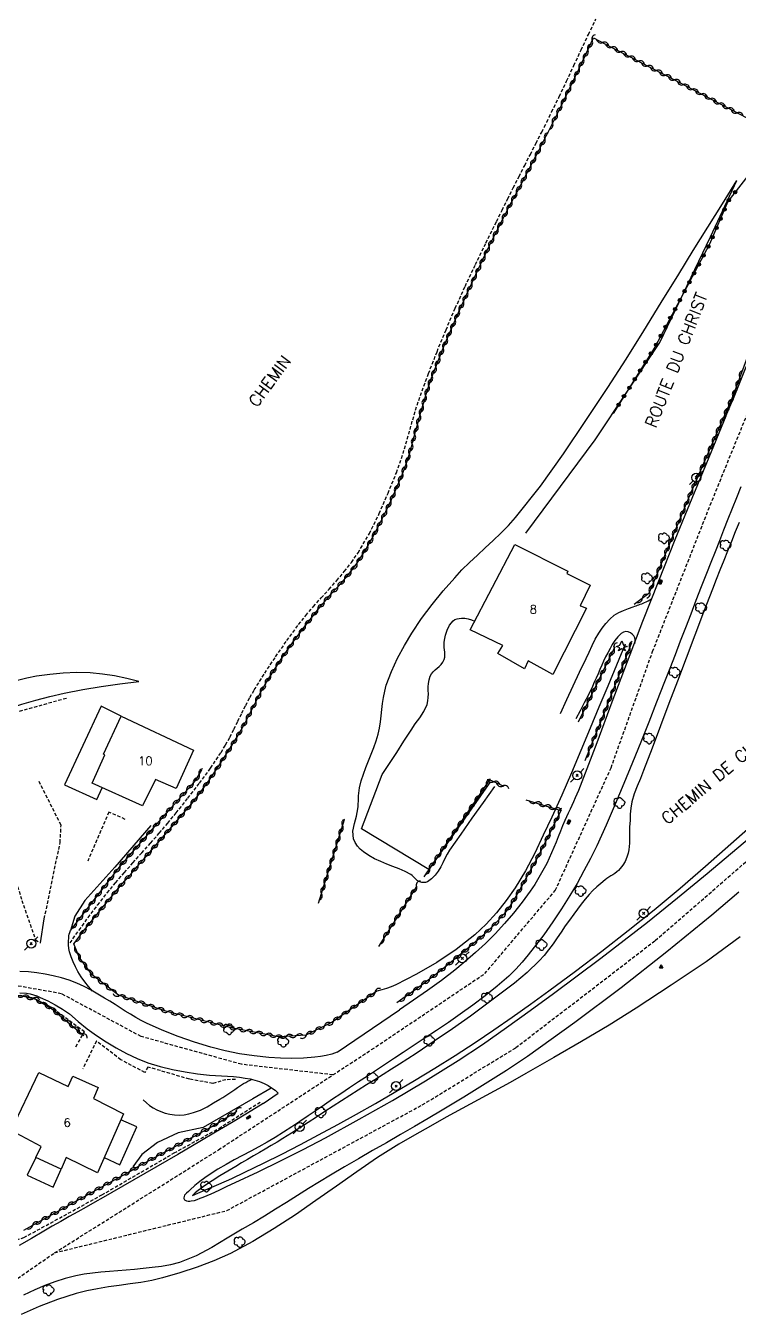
# Model space of a CAD drawing. Header units: millimetres. Extents: x 200000 to 201001, y 52999 to 54001.
# Drawn here: x 200545.1 to 200650.7, y 53495.2 to 53686.7 of the extents above; entities that cross this region are included whole.
import ezdxf
from ezdxf.enums import TextEntityAlignment as Align

# ---------------------------------------------------------------- set-up
doc = ezdxf.new("R2010")
doc.units = ezdxf.units.MM
doc.linetypes.add('DASHED', pattern=[0.75, 0.5, -0.25])
doc.layers.get('0').update_dxf_attribs({"linetype": 'CONTINUOUS'})
for name, color, linetype in [('W0001', 6, 'DASHED'), ('W0008', 7, 'CONTINUOUS'), ('W0017', 7, 'CONTINUOUS'), ('W0070', 7, 'DASHED'), ('W0101', 7, 'CONTINUOUS'), ('W0104', 1, 'CONTINUOUS'), ('W0112', 1, 'DASHED'), ('W0211', 2, 'CONTINUOUS'), ('W0214', 2, 'CONTINUOUS'), ('W0300', 7, 'CONTINUOUS'), ('W0303', 7, 'CONTINUOUS'), ('W0310', 3, 'CONTINUOUS'), ('W0323', 7, 'CONTINUOUS'), ('W0401', 7, 'CONTINUOUS'), ('W0473', 7, 'CONTINUOUS'), ('W0850', 7, 'CONTINUOUS'), ('W0989', 7, 'CONTINUOUS'), ('W0991', 7, 'CONTINUOUS')]:
    doc.layers.add(name, color=color, linetype=linetype)
doc.styles.get("Standard").update_dxf_attribs({"font": 'romans.shx', "width": 0.85})

# ---------------------------------------------------------------- blocks, each defined once
blk = doc.blocks.new('T473')
for p, q in [((-0.166667, 0.166667), (0.166667, -0.166667)), ((-0.166667, -0.166667), (0.166667, 0.166667)), ((0.500001, 0.500001), (1.000002, 1.000002)), ((-1.000002, -1.000002), (-0.500001, -0.500001))]:
    blk.add_line(p, q)
blk.add_ellipse((0, 0), major_axis=(0.471405, 0.471405), ratio=1, start_param=5.4977871438, end_param=11.780972451)
blk = doc.blocks.new('T850')
for p, q in [((-0.25, -0.15), (0, 0.32)), ((0, 0.32), (0.25, -0.15)), ((-0.25, -0.15), (0.25, -0.15))]:
    blk.add_line(p, q)
for major_axis in [(-0.106, 0.106), (-0.0354, 0.0354), (-0.0236, 0.0236)]:
    blk.add_ellipse((0, 0), major_axis=major_axis, ratio=1, start_param=3.926991, end_param=10.210176)
blk = doc.blocks.new('T300')
for p, q in [((-0.8, 0.51), (-0.86, 0.34)), ((-0.86, 0.34), (-0.86, 0.17)), ((-0.86, 0.17), (-0.74, 0.06)), ((-0.69, 0.63), (-0.8, 0.51)), ((-0.8, -0.06), (-0.74, 0.06)), ((-0.74, 0.06), (-0.69, 0.11)), ((-0.57, 0.69), (-0.69, 0.63)), ((-0.46, 0.69), (-0.57, 0.69)), ((-0.29, 0.63), (-0.46, 0.69)), ((-0.29, 0.63), (-0.17, 0.74)), ((-0.23, 0.57), (-0.29, 0.63)), ((-0.17, 0.74), (-0.06, 0.8)), ((-0.06, 0.8), (0.06, 0.8)), ((0.06, 0.8), (0.23, 0.74)), ((0.23, 0.74), (0.34, 0.63)), ((0.34, 0.63), (0.4, 0.51)), ((0.46, 0.46), (0.34, 0.46)), ((0.4, 0.51), (0.4, 0.46)), ((0.57, 0.4), (0.46, 0.46)), ((0.57, 0.4), (0.69, 0.29)), ((0.69, 0.29), (0.74, 0.17)), ((0.74, 0.06), (0.69, -0.17)), ((0.74, 0.17), (0.74, 0.06)), ((-0.8, -0.17), (-0.8, -0.06)), ((-0.8, -0.23), (-0.8, -0.17)), ((-0.74, -0.34), (-0.8, -0.23)), ((-0.69, -0.4), (-0.74, -0.34)), ((-0.51, -0.46), (-0.69, -0.4)), ((-0.4, -0.46), (-0.51, -0.46)), ((-0.4, -0.46), (-0.34, -0.46)), ((-0.34, -0.46), (-0.34, -0.4)), ((-0.34, -0.51), (-0.34, -0.46)), ((-0.29, -0.63), (-0.34, -0.51)), ((-0.17, -0.74), (-0.29, -0.63)), ((-0.06, -0.8), (-0.17, -0.74)), ((0.06, -0.8), (-0.06, -0.8)), ((0.17, -0.74), (0.06, -0.8)), ((0.23, -0.69), (0.17, -0.74)), ((0.29, -0.46), (0.23, -0.46)), ((0.29, -0.63), (0.23, -0.69)), ((0.46, -0.4), (0.29, -0.46)), ((0.34, -0.51), (0.29, -0.63)), ((0.34, -0.51), (0.34, -0.46)), ((0.57, -0.34), (0.46, -0.4)), ((0.63, -0.29), (0.57, -0.34)), ((0.69, -0.17), (0.63, -0.29))]:
    blk.add_line(p, q)
blk = doc.blocks.new('T401')
for p, q in [((-0.3, 0.3), (0, 0.3)), ((-0.3, -0.25), (-0.3, 0.3)), ((-0.3, 0.15), (0, 0.15)), ((-0.3, 0), (0, 0)), ((0, 0.3), (0, -0.25)), ((-0.3, -0.15), (0, -0.15)), ((-0.3, -0.25), (-0.3, -0.3)), ((-0.3, -0.3), (0, -0.3)), ((0, -0.3), (0, -0.25))]:
    blk.add_line(p, q)
blk = doc.blocks.new('T303')
for p, q in [((-0.77, 0), (-0.28, 0.21)), ((-0.28, -0.21), (-0.77, 0)), ((-0.28, 0.21), (0, 0.83)), ((0, 0.83), (0.28, 0.21)), ((0.28, 0.21), (0.83, 0)), ((0.83, 0), (0.28, -0.21)), ((-0.49, -0.63), (-0.28, -0.21)), ((0, -0.35), (-0.49, -0.63)), ((0.56, -0.63), (0, -0.35)), ((0.28, -0.21), (0.56, -0.63))]:
    blk.add_line(p, q)
blk = doc.blocks.new('t323o')
at = {"color": 0, "linetype": 'Continuous'}
for radius in [0.25, 0.15]:
    blk.add_circle((0, 0), radius, dxfattribs=at)
blk = doc.blocks.new('t310o')
at = {"color": 0, "linetype": 'Continuous'}
for centre, start, end in [((-0.5, 0.38), 216.8699, 323.1304), ((0.5, -0.37), 36.8699, 143.1303)]:
    blk.add_arc(centre, 0.625, start, end, dxfattribs=at)

msp = doc.modelspace()

# ---------------------------------------------------------------- linework, layer by layer
at = {"layer": 'W0001'}
for points in [[(200590.6, 53531.29), (200596.34, 53535.04), (200613.1, 53546.29), (200623.56, 53558.63), (200631.82, 53576.79), (200637.98, 53594.02), (200646.52, 53615.71), (200656.5, 53640.28), (200665.48, 53662.9), (200669.12, 53671)], [(200549.35, 53504.92), (200574.86, 53511.17), (200603.83, 53526.83), (200617.71, 53535.32), (200638.38, 53551.2), (200663.03, 53572.6), (200684.75, 53591.74), (200706.92, 53608.75), (200713.16, 53613.49)], [(200590.6, 53531.29), (200577.03, 53532.85), (200562.16, 53536.98), (200550.35, 53543.32), (200541.42, 53544.9), (200529.85, 53542.35), (200518.25, 53537.69), (200518.25, 53537.69), (200518.25, 53537.69), (200518.25, 53537.69)], [(200549.35, 53504.92), (200573.64, 53520.18), (200590.6, 53531.29)], [(200477.97, 53451.18), (200494.48, 53456.99), (200508.75, 53470.01), (200527.82, 53490.08), (200549.35, 53504.92)]]:
    msp.add_lwpolyline(points, dxfattribs=at)
at = {"layer": 'W0008'}
for points in [[(200665.9, 53671), (200665.76, 53670.68), (200665.63, 53670.35), (200665.49, 53670.03), (200665.36, 53669.7), (200664.33, 53667.22), (200663.32, 53664.72), (200662.32, 53662.23), (200661.33, 53659.73), (200660.34, 53657.23), (200659.35, 53654.73), (200658.35, 53652.23), (200657.35, 53649.73), (200655.45, 53645.03), (200653.53, 53640.34), (200651.62, 53635.65), (200649.7, 53630.96)], [(200648.85, 53628.88), (200649.7, 53630.96)], [(200648.85, 53628.88), (200646.29, 53622.79), (200643.77, 53616.69), (200641.28, 53610.57), (200638.84, 53604.43), (200636.5, 53598.47), (200634.2, 53592.5), (200631.94, 53586.51), (200629.72, 53580.51)], [(200651.05, 53618.43), (200650.42, 53616.82), (200649.79, 53615.22), (200649.15, 53613.62), (200648.51, 53612.01), (200647.88, 53610.41), (200647.24, 53608.81), (200646.61, 53607.2), (200645.98, 53605.6), (200645.19, 53603.59), (200644.41, 53601.58), (200643.64, 53599.56), (200642.86, 53597.55), (200642.08, 53595.54), (200641.31, 53593.53), (200640.53, 53591.52), (200639.74, 53589.51), (200638.57, 53586.53), (200637.41, 53583.54), (200636.22, 53580.57), (200635.02, 53577.6), (200633.73, 53574.49), (200632.44, 53571.39), (200631.1, 53568.3), (200629.69, 53565.25), (200628.76, 53563.37), (200627.8, 53561.51), (200626.8, 53559.67), (200625.73, 53557.86), (200624.49, 53555.89), (200623.2, 53553.96), (200621.85, 53552.06), (200620.44, 53550.21), (200619.56, 53549.09), (200618.64, 53548), (200617.69, 53546.94), (200616.68, 53545.93), (200614.96, 53544.41), (200613.16, 53542.98), (200611.32, 53541.61), (200609.46, 53540.26), (200607.71, 53539.03), (200605.93, 53537.84), (200604.14, 53536.67), (200602.36, 53535.5), (200601.03, 53534.62), (200599.71, 53533.74), (200598.38, 53532.86), (200597.05, 53531.99), (200595.73, 53531.11), (200594.4, 53530.24), (200593.08, 53529.36), (200591.75, 53528.48), (200590.54, 53527.67), (200589.33, 53526.85), (200588.13, 53526.03), (200586.93, 53525.21), (200585.72, 53524.4), (200584.51, 53523.59), (200583.28, 53522.8), (200582.05, 53522.03), (200580.86, 53521.32), (200579.64, 53520.64), (200578.42, 53519.99), (200577.2, 53519.34), (200575.97, 53518.68), (200574.76, 53518.01), (200573.56, 53517.3), (200572.39, 53516.55), (200571.62, 53516.02), (200570.87, 53515.47), (200570.14, 53514.88), (200569.45, 53514.24), (200569.18, 53514.02), (200568.88, 53513.77), (200568.62, 53513.45), (200568.49, 53513.07), (200568.5, 53512.96), (200568.54, 53512.86), (200568.6, 53512.77), (200568.68, 53512.71), (200568.9, 53512.6), (200569.14, 53512.57), (200569.37, 53512.58), (200569.6, 53512.6), (200570.06, 53512.69), (200570.5, 53512.83), (200570.93, 53513.01), (200571.36, 53513.18), (200572.57, 53513.68), (200573.76, 53514.22), (200574.95, 53514.78), (200576.13, 53515.34), (200579.5, 53516.94), (200582.85, 53518.57), (200586.19, 53520.24), (200589.49, 53521.98), (200594.48, 53524.71), (200599.43, 53527.51), (200604.33, 53530.41), (200609.16, 53533.42), (200612.77, 53535.81), (200616.31, 53538.29), (200619.82, 53540.82), (200623.31, 53543.37), (200626.82, 53545.96), (200630.31, 53548.58), (200633.77, 53551.23), (200637.2, 53553.92), (200641.66, 53557.5), (200646.07, 53561.14), (200650.45, 53564.81), (200654.81, 53568.5)], [(200629.72, 53580.51), (200626.98, 53573.44)], [(200626.98, 53573.44), (200626.74, 53572.88), (200626.49, 53572.32), (200626.24, 53571.76), (200625.99, 53571.2), (200625.74, 53570.64), (200625.48, 53570.09), (200625.23, 53569.53), (200624.98, 53568.97), (200624.65, 53568.18), (200624.32, 53567.38), (200624, 53566.58), (200623.68, 53565.78), (200623.36, 53564.98), (200623.02, 53564.19), (200622.66, 53563.41), (200622.29, 53562.63), (200621.73, 53561.57), (200621.14, 53560.53), (200620.51, 53559.51), (200619.85, 53558.52), (200618.63, 53556.87), (200617.35, 53555.27), (200616.02, 53553.72), (200614.63, 53552.21), (200613.21, 53550.78), (200611.73, 53549.4), (200610.22, 53548.07), (200608.66, 53546.78), (200606.67, 53545.25), (200604.62, 53543.79), (200602.55, 53542.37), (200600.48, 53540.94)], [(200650.78, 53558.36), (200646.76, 53554.94), (200640.08, 53549.52), (200633.32, 53544.21), (200626.45, 53539.04), (200619.45, 53534.03), (200616.35, 53531.95), (200613.18, 53529.95), (200609.99, 53528), (200606.79, 53526.07), (200604.74, 53524.84), (200602.68, 53523.63), (200600.61, 53522.43), (200598.53, 53521.24), (200596.45, 53520.06), (200594.38, 53518.86), (200592.31, 53517.66), (200590.26, 53516.44), (200588.62, 53515.45), (200586.98, 53514.44), (200585.36, 53513.42), (200583.74, 53512.39), (200582.11, 53511.37), (200580.48, 53510.36), (200578.83, 53509.37), (200577.17, 53508.41), (200574.92, 53507.08), (200572.65, 53505.73), (200570.32, 53504.48), (200567.87, 53503.49), (200566.54, 53503.13), (200565.18, 53502.91), (200563.81, 53502.76), (200562.46, 53502.6), (200561.21, 53502.45), (200559.97, 53502.33), (200558.72, 53502.24), (200557.47, 53502.15), (200556.21, 53502.05), (200554.96, 53501.92), (200553.72, 53501.74), (200552.48, 53501.5), (200550.93, 53501.11), (200549.4, 53500.62), (200547.9, 53500.07), (200546.42, 53499.44), (200544.72, 53498.64)], [(200591.23, 53534.63), (200590.42, 53534.38), (200589.59, 53534.18), (200588.76, 53534.02), (200587.92, 53533.9), (200586.22, 53533.76), (200584.51, 53533.71), (200582.81, 53533.75), (200581.11, 53533.86), (200578.93, 53534.09), (200576.77, 53534.43), (200574.63, 53534.87), (200572.5, 53535.4), (200570.06, 53536.12), (200567.66, 53536.95), (200565.29, 53537.89), (200562.97, 53538.93), (200562.16, 53539.34), (200561.37, 53539.79), (200560.6, 53540.26), (200559.83, 53540.75), (200559.07, 53541.24), (200558.31, 53541.73), (200557.54, 53542.21), (200556.76, 53542.67), (200555.76, 53543.25), (200554.75, 53543.85), (200553.72, 53544.4), (200552.65, 53544.89), (200551.51, 53545.31), (200550.35, 53545.67), (200549.16, 53545.97), (200547.97, 53546.21), (200546.72, 53546.41), (200545.46, 53546.55), (200544.2, 53546.62)], [(200544.21, 53543.44), (200545.2, 53543.4), (200545.72, 53543.31), (200546.23, 53543.16), (200546.73, 53542.98), (200547.21, 53542.77), (200548.34, 53542.25), (200549.44, 53541.67), (200550.51, 53541.03), (200551.54, 53540.33)], [(200591.23, 53534.63), (200600.48, 53540.94)], [(200551.54, 53540.33), (200552.83, 53539.2), (200554.17, 53538.13), (200555.56, 53537.12), (200556.99, 53536.17), (200558.48, 53535.28), (200560, 53534.46), (200561.57, 53533.71), (200563.19, 53533.07), (200565, 53532.52), (200566.84, 53532.09), (200568.69, 53531.76), (200570.55, 53531.46), (200571.43, 53531.34), (200572.31, 53531.26), (200573.2, 53531.21), (200574.08, 53531.16), (200574.97, 53531.12), (200575.85, 53531.05), (200576.73, 53530.95), (200577.61, 53530.82), (200578.32, 53530.68), (200579.04, 53530.52), (200579.74, 53530.31), (200580.42, 53530.03), (200580.98, 53529.73), (200581.52, 53529.39), (200582.02, 53529), (200582.49, 53528.57)], [(200580.24, 53527.04), (200582.49, 53528.57)], [(200580.24, 53527.04), (200577.92, 53525.59), (200575.58, 53524.17), (200573.22, 53522.79), (200570.87, 53521.4), (200567.62, 53519.49), (200564.36, 53517.6), (200561.1, 53515.72), (200557.84, 53513.84), (200556.57, 53513.13), (200555.31, 53512.41), (200554.04, 53511.7), (200552.78, 53510.99), (200551.51, 53510.28), (200550.25, 53509.57), (200548.99, 53508.85), (200547.73, 53508.12), (200545.92, 53507.05), (200544.12, 53505.98)]]:
    msp.add_lwpolyline(points, dxfattribs=at)
at = {"layer": 'W0017'}
for points in [[(200624.34, 53584.86), (200625.26, 53586.9), (200626.2, 53588.94), (200627.15, 53590.97), (200628.12, 53592.99), (200628.57, 53593.94), (200629, 53594.9), (200629.47, 53595.84), (200630.02, 53596.75), (200630.51, 53597.47), (200631.04, 53598.17), (200631.63, 53598.83), (200632.3, 53599.4), (200632.96, 53599.81), (200633.68, 53600.12), (200634.41, 53600.38), (200635.12, 53600.65), (200635.33, 53600.73), (200635.53, 53600.81), (200635.74, 53600.88), (200635.95, 53600.95), (200636.16, 53601.03), (200636.36, 53601.1), (200636.57, 53601.18), (200636.77, 53601.27), (200637.04, 53601.39), (200637.3, 53601.53), (200637.55, 53601.67), (200637.81, 53601.81)], [(200635.34, 53595.16), (200635.41, 53595.46), (200635.41, 53595.77), (200635.33, 53596.07), (200635.19, 53596.34), (200634.96, 53596.6), (200634.69, 53596.8), (200634.36, 53596.93), (200634.01, 53596.97), (200633.65, 53596.88), (200633.33, 53596.68), (200633.07, 53596.43), (200632.84, 53596.19), (200632.38, 53595.65), (200632, 53595.06), (200631.67, 53594.45), (200631.34, 53593.84), (200631.02, 53593.23), (200630.72, 53592.61), (200630.44, 53591.98), (200630.17, 53591.35), (200629.9, 53590.72), (200629.62, 53590.09), (200629.34, 53589.46), (200629.05, 53588.84), (200628.46, 53587.63), (200627.86, 53586.44), (200627.24, 53585.25), (200626.61, 53584.07)], [(200563.61, 53568.26), (200558.26, 53562.06), (200553.84, 53557.11), (200552.33, 53554.8), (200551.69, 53552.66)], [(200547.24, 53550.85), (200547.82, 53554.43)], [(200554.99, 53543.67), (200554.38, 53544.36), (200553.81, 53545.09), (200553.29, 53545.84), (200552.8, 53546.63), (200552.43, 53547.32), (200552.08, 53548.03), (200551.78, 53548.76), (200551.56, 53549.52), (200551.46, 53550.04), (200551.42, 53550.55), (200551.41, 53551.08), (200551.44, 53551.6), (200551.47, 53551.87), (200551.53, 53552.14), (200551.6, 53552.4), (200551.69, 53552.66)], [(200581.43, 53529.31), (200578.74, 53527.76), (200571.36, 53523.47), (200567.67, 53522.71), (200564.58, 53521.26), (200562.3, 53519.49), (200560.94, 53517.67)], [(200562.5, 53527.59), (200562.95, 53527.16), (200563.43, 53526.77), (200563.95, 53526.42), (200564.49, 53526.12), (200565.11, 53525.84), (200565.76, 53525.61), (200566.43, 53525.45), (200567.11, 53525.36), (200567.82, 53525.34), (200568.54, 53525.39), (200569.24, 53525.51), (200569.93, 53525.69), (200570.96, 53526.08), (200571.95, 53526.57), (200572.89, 53527.12), (200573.83, 53527.67), (200574.28, 53527.95), (200574.73, 53528.23), (200575.17, 53528.53), (200575.61, 53528.83), (200576.04, 53529.13), (200576.48, 53529.42), (200576.92, 53529.71), (200577.37, 53529.99), (200577.68, 53530.17), (200577.99, 53530.34), (200578.31, 53530.51), (200578.63, 53530.67)]]:
    msp.add_lwpolyline(points, dxfattribs=at)
at = {"layer": 'W0070'}
for points in [[(200621.54, 53671), (200621.91, 53671.74), (200622.28, 53672.49), (200622.65, 53673.23), (200623.02, 53673.98), (200624.14, 53676.27), (200625.23, 53678.57), (200626.31, 53680.87), (200627.39, 53683.17), (200628.48, 53685.48), (200629.58, 53687.77)], [(200551.64, 53550.86), (200552.97, 53552.74), (200554.33, 53554.6), (200555.72, 53556.44), (200557.15, 53558.25), (200558.39, 53559.76), (200559.66, 53561.25), (200560.95, 53562.71), (200562.26, 53564.17), (200563.56, 53565.63), (200564.85, 53567.1), (200566.12, 53568.59), (200567.36, 53570.1), (200569.1, 53572.29), (200570.81, 53574.5), (200572.46, 53576.75), (200574.02, 53579.08), (200574.69, 53580.2), (200575.33, 53581.35), (200575.93, 53582.52), (200576.51, 53583.69), (200577.08, 53584.87), (200577.67, 53586.04), (200578.29, 53587.2), (200578.95, 53588.33), (200580.49, 53590.82), (200582.11, 53593.25), (200583.78, 53595.65), (200585.51, 53598.01), (200586.58, 53599.37), (200587.7, 53600.68), (200588.85, 53601.97), (200590.02, 53603.25), (200591.17, 53604.54), (200592.29, 53605.86), (200593.35, 53607.23), (200594.33, 53608.67), (200596, 53611.51), (200597.46, 53614.46), (200598.77, 53617.48), (200600, 53620.52), (200600.52, 53621.93), (200600.99, 53623.35), (200601.42, 53624.78), (200601.83, 53626.22), (200602.23, 53627.66), (200602.64, 53629.1), (200603.08, 53630.53), (200603.56, 53631.95), (200604.76, 53635.22), (200606.03, 53638.46), (200607.36, 53641.69), (200608.73, 53644.89), (200610.2, 53648.14), (200611.72, 53651.36), (200613.28, 53654.57), (200614.85, 53657.77), (200615.67, 53659.43), (200616.5, 53661.09), (200617.33, 53662.74), (200618.18, 53664.4), (200619.02, 53666.05), (200619.86, 53667.7), (200620.7, 53669.35), (200621.54, 53671)]]:
    msp.add_lwpolyline(points, dxfattribs=at)
at = {"layer": 'W0101'}
for points in [[(200623.2, 53590.64), (200619.56, 53592.64), (200618.99, 53591.45), (200615.05, 53593.73), (200615.77, 53594.92), (200610.94, 53597.26), (200617.56, 53609.89), (200625.43, 53605.91), (200625.29, 53605.61), (200628.71, 53603.84), (200627.23, 53600.82), (200627.29, 53600.79), (200628.18, 53600.44)], [(200559.23, 53584.46), (200569.93, 53579.43), (200567.38, 53573.75), (200564.3, 53575.07), (200562.36, 53571.18), (200554.91, 53574.5), (200556.77, 53578.71), (200556.6, 53578.79)], [(200547, 53531.65), (200551.37, 53529.56), (200552.07, 53531.1), (200555.8, 53529.4), (200555.1, 53527.78), (200559.56, 53525.53), (200555.7, 53516.78), (200551.08, 53519.03), (200550.31, 53517.33), (200546.58, 53519.03), (200547.35, 53520.65), (200542.89, 53523.06)]]:
    msp.add_lwpolyline(points, close=True, dxfattribs=at)
at = {"layer": 'W0104'}
for points in [[(200559.23, 53584.46), (200556.23, 53585.93), (200550.82, 53574.26), (200555.6, 53572.1), (200556.39, 53573.84)], [(200556.69, 53519.02), (200559.04, 53517.96), (200561.52, 53523.57), (200559.16, 53524.62)], [(200546.58, 53519.03), (200545.26, 53516.43), (200549.15, 53514.65), (200550.31, 53517.33)]]:
    msp.add_lwpolyline(points, dxfattribs=at)
at = {"layer": 'W0112'}
for points in [[(200551.09, 53587.08), (200543.02, 53584.85), (200540.71, 53570.02), (200544.48, 53557.15), (200546.51, 53551.32), (200547.24, 53550.85)], [(200547.82, 53554.43), (200550.17, 53565.73), (200550.31, 53568.3), (200546.94, 53574.97)], [(200559.8, 53569.15), (200557.41, 53570.23), (200554.25, 53562.95)], [(200553.77, 53537.65), (200548.79, 53541.32), (200546.22, 53542.66), (200544.31, 53543.03), (200541.83, 53542.81), (200537.22, 53541.69), (200533.37, 53540.29), (200531.01, 53539.55)], [(200552.51, 53535.46), (200553.77, 53537.65)], [(200576.17, 53530.6), (200574.72, 53530.57), (200572.82, 53530.02), (200569.34, 53530.65), (200563.18, 53532.45), (200562.73, 53531.63), (200559.17, 53533.53), (200555.54, 53536.3), (200553.53, 53532.16)], [(200536.51, 53504.65), (200544.79, 53507.17), (200556.36, 53513.5), (200567.06, 53519.71), (200573.71, 53523.36), (200579.94, 53527.34)]]:
    msp.add_lwpolyline(points, dxfattribs=at)
at = {"layer": 'W0211'}
for points in [[(200619.19, 53611.57), (200629.45, 53625.38), (200639.06, 53639.81), (200646.54, 53655.46), (200650.46, 53663.84)], [(200650.81, 53613.16), (200650.24, 53611.75), (200649.67, 53610.34), (200649.1, 53608.92), (200648.53, 53607.51), (200647.96, 53606.09), (200647.4, 53604.68), (200646.84, 53603.26), (200645.52, 53599.87), (200644.23, 53596.46), (200642.94, 53593.06), (200641.65, 53589.65), (200640.4, 53586.34), (200639.15, 53583.01), (200637.9, 53579.69), (200636.65, 53576.37), (200636.19, 53575.23), (200635.69, 53574.09), (200635.24, 53572.92), (200634.9, 53571.73), (200634.75, 53570.82), (200634.67, 53569.9), (200634.64, 53568.98), (200634.58, 53568.06), (200634.56, 53567.57), (200634.55, 53567.08), (200634.56, 53566.59), (200634.56, 53566.11), (200634.55, 53565.61), (200634.51, 53565.12), (200634.45, 53564.63), (200634.34, 53564.14), (200634.14, 53563.53), (200633.89, 53562.93), (200633.57, 53562.37), (200633.18, 53561.85), (200632.94, 53561.59), (200632.67, 53561.36), (200632.39, 53561.14), (200632.09, 53560.95), (200631.8, 53560.76), (200631.5, 53560.58), (200631.22, 53560.38), (200630.94, 53560.17), (200630.33, 53559.66), (200629.72, 53559.14), (200629.13, 53558.61), (200628.58, 53558.04), (200627.97, 53557.34), (200627.4, 53556.6), (200626.85, 53555.84), (200626.29, 53555.1), (200625.66, 53554.23), (200625.04, 53553.35), (200624.44, 53552.46), (200623.83, 53551.58), (200623.22, 53550.69), (200622.57, 53549.83), (200621.9, 53548.99), (200621.17, 53548.18), (200619.4, 53546.47), (200617.5, 53544.9), (200615.54, 53543.4), (200613.58, 53541.93), (200610.97, 53539.99), (200608.31, 53538.12), (200605.62, 53536.28), (200602.92, 53534.47), (200601.71, 53533.67), (200600.49, 53532.89), (200599.26, 53532.11), (200598.03, 53531.33), (200596.8, 53530.56), (200595.57, 53529.79), (200594.34, 53529.02), (200593.12, 53528.24), (200591.88, 53527.44), (200590.64, 53526.64), (200589.4, 53525.84), (200588.17, 53525.04), (200586.93, 53524.24), (200585.69, 53523.44), (200584.44, 53522.65), (200583.19, 53521.87), (200582.32, 53521.34), (200581.45, 53520.82), (200580.57, 53520.3), (200579.7, 53519.78), (200578.82, 53519.27), (200577.94, 53518.75), (200577.06, 53518.23), (200576.19, 53517.71), (200575.03, 53517.01), (200573.86, 53516.31), (200572.7, 53515.6), (200571.57, 53514.85), (200571.1, 53514.51), (200570.65, 53514.16), (200570.2, 53513.8), (200569.77, 53513.43)], [(200597.91, 53575.8), (200598.99, 53577.44), (200600.07, 53579.08), (200601.13, 53580.73), (200602.18, 53582.38), (200602.81, 53583.3), (200603.47, 53584.2), (200604.08, 53585.16), (200604.55, 53586.19), (200604.68, 53586.7), (200604.74, 53587.22), (200604.75, 53587.75), (200604.74, 53588.26), (200604.74, 53588.79), (200604.77, 53589.31), (200604.85, 53589.84), (200605.02, 53590.35), (200605.22, 53590.71), (200605.48, 53591.02), (200605.77, 53591.3), (200606.07, 53591.56), (200606.37, 53591.83), (200606.65, 53592.12), (200606.91, 53592.44), (200607.09, 53592.82), (200607.19, 53593.18), (200607.21, 53593.55), (200607.2, 53593.92), (200607.16, 53594.28), (200607.11, 53594.63), (200607.07, 53594.99), (200607.07, 53595.35), (200607.12, 53595.71), (200607.29, 53596.46), (200607.52, 53597.21), (200607.88, 53597.94), (200608.4, 53598.56), (200608.68, 53598.75), (200608.99, 53598.88), (200609.32, 53598.94), (200609.65, 53598.97), (200610.15, 53598.96), (200610.65, 53598.87), (200611.13, 53598.72), (200611.59, 53598.5)], [(200633.92, 53595.14), (200632.63, 53592.02), (200631.33, 53588.91), (200630.03, 53585.8), (200628.71, 53582.69), (200627.32, 53579.38), (200625.94, 53576.06), (200624.53, 53572.75), (200623.03, 53569.47), (200621.78, 53566.81), (200620.52, 53564.14), (200619.15, 53561.51), (200617.59, 53558.99), (200616.26, 53557.12), (200614.84, 53555.32), (200613.29, 53553.62), (200611.62, 53552.04), (200608.89, 53549.88), (200606.01, 53547.94), (200603.01, 53546.2), (200599.92, 53544.63), (200599.24, 53544.34), (200598.55, 53544.08), (200597.85, 53543.87), (200597.13, 53543.7)], [(200542.4, 53585.55), (200544.47, 53586.21), (200546.55, 53586.82), (200548.65, 53587.36), (200550.77, 53587.85), (200553.51, 53588.39), (200556.27, 53588.86), (200559.04, 53589.26), (200561.83, 53589.57)], [(200613.84, 53574.6), (200604.82, 53561.74), (200594.84, 53567.76), (200597.91, 53575.8)], [(200650.95, 53551.73), (200645.91, 53548.06), (200640.75, 53544.58), (200635.55, 53541.18), (200631.54, 53538.65), (200627.45, 53536.22), (200623.33, 53533.86), (200619.21, 53531.5), (200616.87, 53530.18), (200614.51, 53528.87), (200612.14, 53527.58), (200609.77, 53526.3), (200607.4, 53525.01), (200605.04, 53523.7), (200602.7, 53522.37), (200600.37, 53521), (200597.23, 53519.02), (200594.15, 53516.94), (200591.11, 53514.81), (200588.09, 53512.67), (200585.03, 53510.54), (200581.91, 53508.5), (200578.72, 53506.58), (200575.43, 53504.83), (200572.97, 53503.72), (200570.46, 53502.77), (200567.9, 53501.95), (200565.32, 53501.21), (200563.74, 53500.84), (200562.14, 53500.54), (200560.53, 53500.3), (200558.93, 53500.08), (200557.32, 53499.86), (200555.71, 53499.6), (200554.12, 53499.28), (200552.54, 53498.87), (200549.77, 53497.99), (200547.04, 53496.97), (200544.37, 53495.8)]]:
    msp.add_lwpolyline(points, dxfattribs=at)
at = {"layer": 'W0214'}
for points in [[(200614.53, 53574.03), (200612.87, 53571.67), (200611.21, 53569.31), (200609.54, 53566.94), (200607.88, 53564.58), (200607.51, 53563.99), (200607.19, 53563.36), (200606.89, 53562.73), (200606.58, 53562.1), (200606.2, 53561.46), (200605.76, 53560.86), (200605.23, 53560.33), (200604.6, 53559.9), (200604.33, 53559.8), (200604.04, 53559.78), (200603.77, 53559.81), (200603.5, 53559.88), (200603.3, 53559.97), (200603.11, 53560.09), (200602.94, 53560.23), (200602.78, 53560.38), (200602.63, 53560.54), (200602.48, 53560.69), (200602.32, 53560.83), (200602.15, 53560.96), (200601.3, 53561.43), (200600.41, 53561.84), (200599.5, 53562.19), (200598.59, 53562.53), (200597.68, 53562.89), (200596.78, 53563.29), (200595.92, 53563.78), (200595.11, 53564.36), (200594.66, 53564.75), (200594.25, 53565.19), (200593.9, 53565.71), (200593.67, 53566.29), (200593.57, 53567.42), (200593.78, 53568.56), (200594.09, 53569.64), (200594.3, 53570.69), (200594.33, 53571.08), (200594.36, 53571.47), (200594.37, 53571.87), (200594.39, 53572.26), (200594.41, 53572.65), (200594.44, 53573.05), (200594.48, 53573.44), (200594.55, 53573.83), (200594.81, 53574.85), (200595.13, 53575.86), (200595.5, 53576.85), (200595.89, 53577.83), (200596.29, 53578.8), (200596.67, 53579.78), (200597.02, 53580.78), (200597.31, 53581.79), (200597.51, 53582.69), (200597.65, 53583.59), (200597.76, 53584.5), (200597.86, 53585.41), (200597.96, 53586.32), (200598.09, 53587.23), (200598.27, 53588.13), (200598.51, 53589.02), (200599.26, 53591.05), (200600.17, 53593.02), (200601.19, 53594.92), (200602.29, 53596.77), (200603.74, 53598.93), (200605.3, 53601), (200606.95, 53603), (200608.65, 53604.95), (200609.73, 53606.11), (200610.86, 53607.23), (200612.01, 53608.32), (200613.18, 53609.39), (200614.34, 53610.47), (200615.49, 53611.57), (200616.6, 53612.7), (200617.66, 53613.89), (200621.35, 53618.52), (200624.79, 53623.34), (200628.08, 53628.25), (200631.34, 53633.17), (200634.04, 53637.33), (200636.67, 53641.53), (200639.25, 53645.76), (200641.86, 53649.97), (200644.01, 53653.44), (200646.17, 53656.9), (200648.32, 53660.37), (200650.46, 53663.84)], [(200561.83, 53589.57), (200560.05, 53590.05), (200558.25, 53590.42), (200556.44, 53590.69), (200554.61, 53590.85), (200552.62, 53590.9), (200550.63, 53590.82), (200548.66, 53590.64), (200546.69, 53590.37), (200545.25, 53590.09), (200543.83, 53589.74), (200542.42, 53589.33), (200541.03, 53588.88), (200540.38, 53588.65), (200539.73, 53588.39), (200539.09, 53588.12), (200538.45, 53587.82)], [(200569.77, 53513.43), (200571.72, 53514.24), (200573.67, 53515.08), (200575.61, 53515.95), (200577.53, 53516.85), (200580.3, 53518.18), (200583.04, 53519.56), (200585.77, 53520.97), (200588.48, 53522.41), (200591.31, 53523.93), (200594.11, 53525.48), (200596.9, 53527.06), (200599.67, 53528.67), (200602.71, 53530.47), (200605.72, 53532.3), (200608.71, 53534.17), (200611.67, 53536.08), (200614.43, 53537.94), (200617.17, 53539.84), (200619.89, 53541.77), (200622.58, 53543.73), (200626.54, 53546.66), (200630.47, 53549.64), (200634.37, 53552.66), (200638.21, 53555.75), (200642.05, 53558.96), (200645.82, 53562.23), (200649.57, 53565.54), (200653.33, 53568.84)]]:
    msp.add_lwpolyline(points, dxfattribs=at)
at = {"layer": 'W0310'}
for points in [[(200622.49, 53671), (200624.21, 53674.47), (200625.91, 53677.95), (200627.59, 53681.44), (200629.24, 53684.95)], [(200629.24, 53684.95), (200631.96, 53683.55), (200634.67, 53682.14), (200637.38, 53680.73), (200640.09, 53679.32), (200644.05, 53677.25), (200648.01, 53675.17), (200651.97, 53673.09), (200655.93, 53671)], [(200552.19, 53550.71), (200553.6, 53552.52), (200555.03, 53554.31), (200556.47, 53556.09), (200557.93, 53557.86), (200558.84, 53558.94), (200559.75, 53560.02), (200560.68, 53561.09), (200561.6, 53562.16), (200562.53, 53563.22), (200563.46, 53564.29), (200564.38, 53565.36), (200565.3, 53566.44), (200566.71, 53568.06), (200568.13, 53569.68), (200569.52, 53571.32), (200570.85, 53573.01), (200572.31, 53575.03), (200573.7, 53577.08), (200575.04, 53579.17), (200576.34, 53581.29), (200577, 53582.42), (200577.62, 53583.56), (200578.22, 53584.72), (200578.82, 53585.88), (200579.41, 53587.04), (200580.02, 53588.19), (200580.66, 53589.33), (200581.33, 53590.44), (200582.94, 53592.9), (200584.62, 53595.29), (200586.36, 53597.65), (200588.15, 53599.97), (200588.88, 53600.87), (200589.63, 53601.75), (200590.41, 53602.61), (200591.19, 53603.46), (200591.96, 53604.32), (200592.72, 53605.2), (200593.45, 53606.11), (200594.14, 53607.05), (200595.34, 53608.9), (200596.43, 53610.82), (200597.45, 53612.78), (200598.43, 53614.76), (200599.28, 53616.56), (200600.09, 53618.38), (200600.84, 53620.23), (200601.53, 53622.1), (200601.85, 53623.03), (200602.13, 53623.98), (200602.4, 53624.93), (200602.66, 53625.88), (200602.91, 53626.84), (200603.16, 53627.79), (200603.42, 53628.74), (200603.69, 53629.69), (200604.05, 53630.92), (200604.41, 53632.15), (200604.79, 53633.38), (200605.21, 53634.59), (200607.14, 53639.46), (200609.21, 53644.28), (200611.39, 53649.04), (200613.63, 53653.78), (200614.66, 53655.89), (200615.71, 53657.98), (200616.79, 53660.07), (200617.89, 53662.14), (200618.99, 53664.21), (200620.08, 53666.29), (200621.16, 53668.37), (200622.22, 53670.46), (200622.29, 53670.59), (200622.36, 53670.73), (200622.43, 53670.86), (200622.49, 53671)], [(200662.54, 53665.03), (200659.7, 53657.3), (200655.12, 53646.01), (200649.89, 53631.89), (200643.56, 53617.36), (200637.4, 53602.6), (200635.23, 53601)], [(200627.01, 53583.63), (200632.44, 53594.75)], [(200634.86, 53595.29), (200630.28, 53583.55), (200627.92, 53577.84)], [(200551.69, 53552.66), (200559.14, 53562.25), (200566.57, 53570.83), (200570.29, 53574.96), (200571.18, 53576.47)], [(200615.97, 53574.01), (200613.83, 53574.99), (200604.06, 53560.63)], [(200619.2, 53572.07), (200624.37, 53570.49)], [(200624.37, 53570.49), (200623.16, 53567.95), (200621.9, 53565.43), (200620.6, 53562.94), (200619.24, 53560.47), (200618.48, 53559.09), (200617.71, 53557.71), (200616.88, 53556.36), (200615.93, 53555.08), (200614.42, 53553.41), (200612.76, 53551.88), (200611.05, 53550.43), (200609.33, 53548.99), (200607.95, 53547.84), (200606.54, 53546.72), (200605.12, 53545.62), (200603.68, 53544.54), (200602.79, 53543.88), (200601.89, 53543.23), (200600.98, 53542.59), (200600.07, 53541.97)], [(200588.46, 53556.75), (200592.31, 53569.12)], [(200602.99, 53559.2), (200597.35, 53550.33)], [(200597.13, 53543.7), (200590.47, 53539.12), (200586.59, 53537.17), (200582.59, 53536.94), (200575.75, 53538.23), (200566.15, 53540.64), (200558.82, 53543.1), (200554.93, 53546.09), (200553, 53548.71), (200552.19, 53550.71)], [(200534.44, 53540.96), (200541.46, 53542.7), (200544.29, 53543.04), (200546.55, 53542.5), (200548.89, 53541.1), (200553.7, 53537.14)], [(200544.78, 53508.25), (200547.38, 53509.7), (200549.99, 53511.15), (200552.59, 53512.6), (200555.2, 53514.05), (200556.27, 53514.65), (200557.35, 53515.25), (200558.42, 53515.84), (200559.49, 53516.44), (200560.56, 53517.04), (200561.64, 53517.64), (200562.71, 53518.23), (200563.79, 53518.83), (200564.82, 53519.39), (200565.85, 53519.95), (200566.89, 53520.5), (200567.92, 53521.05), (200568.96, 53521.61), (200569.99, 53522.17), (200571.01, 53522.73), (200572.04, 53523.31), (200573.13, 53523.95), (200574.22, 53524.6), (200575.31, 53525.26), (200576.38, 53525.93)]]:
    msp.add_lwpolyline(points, dxfattribs=at)
at = {"layer": 'W0323'}
msp.add_lwpolyline([(200656.32, 53670.8), (200654.11, 53667.15), (200651.05, 53663.18), (200649.14, 53660.72), (200646.43, 53654.4), (200638.32, 53639.13), (200632.14, 53629.31)], dxfattribs=at)

# ---------------------------------------------------------------- block references
at = {"layer": 'W0300'}
for p in [(200639.7, 53610.8), (200648.84, 53609.74), (200637.19, 53604.87), (200645.21, 53600.45), (200641.28, 53590.91), (200637.48, 53581.12), (200633.1, 53571.57), (200627.33, 53558.52), (200621.54, 53550.53), (200613.47, 53542.68), (200575.24, 53538.04), (200583.27, 53536.18), (200604.93, 53536.34), (200596.51, 53530.82), (200588.83, 53525.7), (200571.85, 53514.72), (200576.82, 53506.49), (200548.48, 53499.36)]:
    msp.add_blockref('T300', p, dxfattribs=at)
at = {"layer": 'W0303'}
msp.add_blockref('T303', (200633.4, 53594.76), dxfattribs=at)
at = {"layer": 'W0310'}
for p, rotation in [((200629.03, 53684.5), 64.68879965608589), ((200630.57, 53684.26), 332.7143960807818), ((200627.75, 53681.79), 64.68879965608589), ((200628.39, 53683.14), 64.68879965608589), ((200631.91, 53683.57), 332.7143960807818), ((200633.24, 53682.88), 332.635548775558), ((200634.57, 53682.19), 332.635548775558), ((200627.1, 53680.44), 64.34906399835081), ((200635.9, 53681.5), 332.5567010717164), ((200637.23, 53680.81), 332.5567010717164), ((200638.56, 53680.12), 332.477852969699), ((200625.8, 53677.73), 64.00938801891574), ((200626.45, 53679.08), 64.34906399835081), ((200639.89, 53679.42), 332.477852969699), ((200641.22, 53678.73), 332.3999172891428), ((200642.55, 53678.03), 332.3999172891428), ((200625.14, 53676.38), 64.00938801891574), ((200643.88, 53677.34), 332.3999172891428), ((200645.21, 53676.64), 332.3226498542288), ((200646.54, 53675.95), 332.3226498542288), ((200623.82, 53673.69), 63.66977171706633), ((200624.49, 53675.03), 64.00938801891574), ((200647.87, 53675.25), 332.3226498542288), ((200649.2, 53674.55), 332.244792528008), ((200623.16, 53672.34), 63.66977171706633), ((200650.52, 53673.85), 332.244792528008), ((200622, 53670.01), 63.11326891371737), ((200621.32, 53668.67), 63.11326891371737), ((200620.63, 53667.34), 62.53698567915418), ((200619.24, 53664.69), 62.18102039728272), ((200619.94, 53666.01), 62.18102039728272), ((200618.53, 53663.36), 62.04540374633671), ((200617.13, 53660.71), 62.18147245966323), ((200617.83, 53662.04), 62.18147245966323), ((200616.44, 53659.38), 62.58915874018782), ((200615.07, 53656.71), 63.21701350759569), ((200615.75, 53658.05), 62.58915874018782), ((200614.4, 53655.37), 64.06498274034969), ((200613.1, 53652.66), 64.74715724843448), ((200613.74, 53654.02), 64.06498274034969), ((200612.46, 53651.31), 64.74715724843448), ((200611.82, 53649.95), 64.74715724843448), ((200610.56, 53647.23), 65.41341734812882), ((200611.19, 53648.59), 65.41341734812882), ((200609.94, 53645.86), 65.41341734812882), ((200608.72, 53643.12), 66.6608031269307), ((200609.32, 53644.5), 65.41341734812882), ((200608.12, 53641.74), 66.6608031269307), ((200607.53, 53640.37), 66.6608031269307), ((200606.4, 53637.59), 68.48856791149431), ((200606.95, 53638.98), 68.48856791149431), ((200605.85, 53636.19), 68.48856791149431), ((200605.3, 53634.8), 68.48856791149431), ((200650.91, 53634.67), 249.6635153049831), ((200604.35, 53631.95), 73.72152134563181), ((200604.8, 53633.38), 70.7397438815159), ((200649.87, 53631.86), 246.4809639781786), ((200650.39, 53633.26), 249.6635153049831), ((200603.93, 53630.51), 73.6628613056757), ((200649.27, 53630.48), 246.4809639781786), ((200603.51, 53629.07), 73.92054375807281), ((200648.07, 53627.73), 246.4809639781786), ((200648.67, 53629.11), 246.4809639781786), ((200602.74, 53626.17), 75.35793416979897), ((200603.12, 53627.62), 75.24955108722683), ((200647.47, 53626.36), 246.4809639781786), ((200602.35, 53624.73), 74.19283855565101), ((200646.88, 53624.98), 246.4809639781786), ((200601.92, 53623.29), 73.01068745443538), ((200645.68, 53622.23), 246.4809639781786), ((200646.28, 53623.6), 246.4809639781786), ((200600.92, 53620.46), 69.66024473216912), ((200601.45, 53621.86), 69.66024473216912), ((200645.08, 53620.85), 246.4809639781786), ((200600.37, 53619.07), 67.8363704629278), ((200644.48, 53619.48), 246.4809639781786), ((200599.17, 53616.32), 64.6971155780471), ((200599.78, 53617.69), 66.18196594356924), ((200643.29, 53616.72), 247.3445948454008), ((200643.88, 53618.1), 246.4809639781786), ((200598.53, 53614.96), 64.6971155780471), ((200642.72, 53615.34), 247.3445948454008), ((200597.86, 53613.61), 63.6281829042215), ((200641.56, 53612.57), 247.3445948454008), ((200642.14, 53613.96), 247.3445948454008), ((200596.49, 53610.95), 62.48055601856708), ((200597.19, 53612.28), 62.48055601856708), ((200640.98, 53611.19), 247.3445948454008), ((200595.76, 53609.64), 60.31279507817543), ((200640.4, 53609.8), 247.3445948454008), ((200594.17, 53607.1), 57.12888522249026), ((200594.98, 53608.36), 57.12888522249026), ((200639.25, 53607.03), 247.3445948454008), ((200639.83, 53608.42), 247.3445948454008), ((200593.28, 53605.89), 51.19487680506129), ((200638.67, 53605.65), 247.3445948454008), ((200591.32, 53603.61), 48.0161616066053), ((200592.32, 53604.74), 49.24921166811044), ((200637.52, 53602.88), 247.3445948454008), ((200638.09, 53604.27), 247.3445948454008), ((200589.32, 53601.38), 49.16482076503706), ((200590.31, 53602.5), 48.02759830405143), ((200636.44, 53601.89), 216.5554157361796), ((200588.36, 53600.23), 51.01892191367669), ((200586.52, 53597.86), 52.48008678447291), ((200587.44, 53599.05), 52.48008678447291), ((200584.73, 53595.45), 53.45173962332962), ((200585.63, 53596.65), 53.45173962332962), ((200583.87, 53594.22), 54.90632338176563), ((200632.27, 53594.41), 63.95889258617905), ((200634.58, 53594.56), 248.6807445819761), ((200582.18, 53591.74), 56.84323664257047), ((200583.01, 53593), 54.90632338176563), ((200630.96, 53591.72), 63.95889258617905), ((200631.62, 53593.06), 63.95889258617905), ((200633.49, 53591.77), 248.6807445819761), ((200634.04, 53593.16), 248.6807445819761), ((200581.36, 53590.49), 56.84323664257047), ((200630.3, 53590.37), 63.95889258617905), ((200632.94, 53590.37), 248.6807445819761), ((200579.86, 53587.89), 62.06686525692337), ((200580.59, 53589.2), 60.77044684289437), ((200628.98, 53587.67), 63.95889258617905), ((200629.64, 53589.02), 63.95889258617905), ((200631.85, 53587.57), 248.6807445819761), ((200632.4, 53588.97), 248.6807445819761), ((200579.17, 53586.56), 62.82701583889094), ((200628.32, 53586.32), 63.95889258617905), ((200631.31, 53586.18), 248.6807445819761), ((200577.8, 53583.89), 62.44557846908517), ((200578.48, 53585.22), 62.95337237470532), ((200627.66, 53584.98), 63.95889258617905), ((200630.76, 53584.78), 248.6807445819761), ((200577.08, 53582.57), 61.40056813014647), ((200629.64, 53582), 247.4792255984354), ((200630.21, 53583.38), 247.4792255984354), ((200575.55, 53580), 58.4306341787954), ((200576.33, 53581.27), 58.4306341787954), ((200629.07, 53580.61), 247.4792255984354), ((200574.75, 53578.72), 57.3200580969402), ((200628.49, 53579.23), 247.4792255984354), ((200573.11, 53576.21), 55.87652558260525), ((200573.94, 53577.46), 57.3200580969402), ((200569.92, 53574.55), 48.0250414835513), ((200570.77, 53575.78), 59.55443733279525), ((200572.27, 53574.97), 54.10032049152258), ((200613.35, 53574.27), 235.7536358341132), ((200614.41, 53574.73), 155.3015605627652), ((200567.92, 53572.32), 48.0250414835513), ((200568.92, 53573.44), 48.0250414835513), ((200570.49, 53572.56), 51.8144895127171), ((200571.39, 53573.76), 54.10032049152258), ((200612.5, 53573.03), 235.7536358341132), ((200615.77, 53574.1), 155.3015605627652), ((200566.91, 53571.21), 48.0250414835513), ((200569.56, 53571.38), 51.8144895127171), ((200610.81, 53570.55), 235.7536358341132), ((200611.66, 53571.79), 235.7536358341132), ((200620.64, 53571.63), 342.9635404429394), ((200622.07, 53571.19), 342.9635404429394), ((200623.5, 53570.75), 342.9635404429394), ((200564.94, 53568.95), 49.07748330178928), ((200565.92, 53570.08), 49.07748330178928), ((200567.61, 53569.1), 48.78435684399165), ((200568.59, 53570.23), 49.67472247644815), ((200609.97, 53569.31), 235.7536358341132), ((200623.42, 53568.49), 244.5500943305242), ((200624.06, 53569.84), 244.5500943305242), ((200562.98, 53566.68), 49.07748330178928), ((200563.96, 53567.81), 49.07748330178928), ((200565.65, 53566.83), 49.14586050847495), ((200566.63, 53567.97), 49.14586050847495), ((200591.58, 53566.78), 72.69635836915933), ((200592.03, 53568.21), 72.69635836915933), ((200608.28, 53566.83), 235.7536358341132), ((200609.13, 53568.07), 235.7536358341132), ((200622.76, 53567.14), 243.4482173428605), ((200561.99, 53565.55), 49.07748330178928), ((200564.67, 53565.69), 49.43364950223933), ((200591.13, 53565.34), 72.69635836915933), ((200607.44, 53565.59), 235.7536358341132), ((200622.09, 53565.8), 243.4482173428605), ((200560.03, 53563.28), 49.07748330178928), ((200561.01, 53564.41), 49.07748330178928), ((200562.71, 53563.43), 49.01675934899319), ((200563.69, 53564.56), 49.17165675826274), ((200590.69, 53563.91), 72.69635836915933), ((200605.75, 53563.11), 235.7536358341132), ((200606.59, 53564.35), 235.7536358341132), ((200620.7, 53563.14), 242.3463370745303), ((200621.4, 53564.47), 242.3463370745303), ((200558.13, 53560.96), 52.17925762361875), ((200559.05, 53562.14), 52.17925762361875), ((200560.74, 53561.16), 49.0543486782874), ((200561.72, 53562.29), 48.96896042870526), ((200589.8, 53561.05), 72.69635836915933), ((200590.24, 53562.48), 72.69635836915933), ((200604.91, 53561.87), 235.7536358341132), ((200619.98, 53561.82), 241.2444535270818), ((200557.21, 53559.77), 52.17925762361875), ((200558.79, 53558.88), 50.03125244971827), ((200559.76, 53560.02), 49.2729139497167), ((200589.35, 53559.62), 72.69635836915933), ((200602.98, 53559.19), 237.5672511505733), ((200618.54, 53559.19), 241.1094441314658), ((200619.26, 53560.51), 241.2444535270818), ((200555.37, 53557.4), 52.17925762361875), ((200556.29, 53558.59), 52.17925762361875), ((200557.83, 53557.73), 50.50759045979662), ((200588.9, 53558.18), 72.69635836915933), ((200602.18, 53557.92), 237.5672511505733), ((200617.81, 53557.88), 240.9437021743107), ((200553.53, 53555.03), 52.17925762361875), ((200554.45, 53556.22), 52.17925762361875), ((200555.92, 53555.41), 50.98321854093607), ((200556.87, 53556.57), 50.50759045979662), ((200600.57, 53555.39), 237.5672511505733), ((200601.37, 53556.66), 237.5672511505733), ((200616.16, 53555.38), 233.522400336291), ((200617.03, 53556.6), 238.4063847957739), ((200552.61, 53553.85), 52.17925762361875), ((200554.98, 53554.25), 51.45884730216982), ((200599.76, 53554.13), 237.5672511505733), ((200615.18, 53554.25), 227.6745818485723), ((200553.11, 53551.89), 51.93447674187199), ((200554.04, 53553.07), 51.45884730216982), ((200598.15, 53551.59), 237.5672511505733), ((200598.96, 53552.86), 237.5672511505733), ((200613.04, 53552.14), 222.7990090763508), ((200614.15, 53553.16), 222.7990090763508), ((200552.75, 53549.32), 112.0579192262021), ((200610.77, 53550.19), 220.0487596598415), ((200611.91, 53551.16), 220.2488732646578), ((200553.5, 53548.03), 126.2406080749191), ((200608.46, 53548.27), 219.7279331169573), ((200609.62, 53549.23), 220.0487596598415), ((200554.39, 53546.83), 126.2406080749191), ((200555.39, 53545.73), 142.5018894547417), ((200606.12, 53546.4), 217.5491846585829), ((200607.3, 53547.32), 218.4522947929856), ((200556.58, 53544.82), 142.5018894547417), ((200557.77, 53543.9), 142.5018894547417), ((200602.52, 53543.69), 215.8136767604425), ((200603.73, 53544.58), 217.0188253318525), ((200604.93, 53545.48), 217.0188253318525), ((200544.69, 53542.95), 346.6382849722089), ((200546.15, 53542.6), 346.6382849722089), ((200547.48, 53541.95), 329.0146251396503), ((200558.99, 53543.04), 161.4853695979085), ((200560.41, 53542.57), 161.4853695979085), ((200561.83, 53542.09), 161.4853695979085), ((200594.37, 53541.81), 214.5530563088639), ((200595.61, 53542.66), 214.5530563088639), ((200596.84, 53543.51), 214.5530563088639), ((200601.3, 53542.82), 215.1355345982298), ((200548.77, 53541.17), 329.0146251396503), ((200549.94, 53540.24), 320.5333835930849), ((200563.25, 53541.61), 161.4853695979085), ((200564.68, 53541.14), 161.4853695979085), ((200566.1, 53540.66), 161.4853695979085), ((200567.55, 53540.29), 165.8837639459899), ((200591.9, 53540.1), 214.5530563088639), ((200593.14, 53540.96), 214.5530563088639), ((200551.1, 53539.28), 320.5333835930849), ((200552.26, 53538.33), 320.5333835930849), ((200569.01, 53539.93), 165.8837639459899), ((200570.46, 53539.56), 165.8837639459899), ((200571.92, 53539.19), 165.8837639459899), ((200573.37, 53538.83), 165.8837639459899), ((200574.83, 53538.46), 165.8837639459899), ((200589.34, 53538.55), 206.6653009978026), ((200590.67, 53539.25), 214.5530563088639), ((200553.41, 53537.38), 320.5333835930849), ((200576.29, 53538.13), 169.3277552157927), ((200577.76, 53537.85), 169.3277552157927), ((200579.24, 53537.57), 169.3277552157927), ((200580.71, 53537.29), 169.3277552157927), ((200582.18, 53537.02), 169.3277552157927), ((200583.68, 53537), 183.2688529562363), ((200585.17, 53537.09), 183.2688529562363), ((200586.66, 53537.21), 206.6653009978026), ((200588, 53537.88), 206.6653009978026), ((200574.93, 53525.03), 31.41123362301959), ((200576.2, 53525.82), 32.05072934488508), ((200571.04, 53522.75), 29.49820987741909), ((200572.35, 53523.49), 30.13223849171496), ((200573.64, 53524.25), 30.77173667184963), ((200568.41, 53521.31), 28.20937985180867), ((200569.73, 53522.03), 28.49830353800649), ((200564.44, 53519.19), 28.62337343694998), ((200565.76, 53519.9), 28.30295254427208), ((200567.09, 53520.61), 28.0843642576497), ((200560.51, 53517.01), 29.14573014147046), ((200561.82, 53517.74), 28.99198641551937), ((200563.13, 53518.46), 28.87607792566184), ((200557.89, 53515.55), 29.1839555803492), ((200559.2, 53516.28), 29.17975856825118), ((200553.96, 53513.36), 29.0832033658841), ((200555.27, 53514.09), 29.11427440777866), ((200556.58, 53514.82), 29.16212751965826), ((200551.33, 53511.9), 29.07969433227873), ((200552.64, 53512.63), 29.0832033658841), ((200547.4, 53509.71), 29.07618532275666), ((200548.71, 53510.44), 29.07618532275666), ((200550.02, 53511.17), 29.07969433227873), ((200546.09, 53508.98), 29.07267633637929)]:
    msp.add_blockref('t310o', p, dxfattribs=dict(at, rotation=rotation))
at = {"layer": 'W0323'}
for p, rotation in [((200650.2, 53662.09), 232.1459501364935), ((200648.64, 53659.55), 246.7959363783694), ((200649.28, 53660.9), 232.1459501364935), ((200648.05, 53658.17), 246.7959363783694), ((200646.86, 53655.42), 246.7959363783694), ((200647.46, 53656.8), 246.7959363783694), ((200646.24, 53654.05), 242.0134832787117), ((200644.84, 53651.4), 242.0134832787117), ((200645.54, 53652.73), 242.0134832787117), ((200644.13, 53650.08), 242.0134832787117), ((200643.43, 53648.75), 242.0134832787117), ((200642.02, 53646.11), 242.0134832787117), ((200642.72, 53647.43), 242.0134832787117), ((200641.32, 53644.78), 242.0134832787117), ((200639.91, 53642.13), 242.0134832787117), ((200640.61, 53643.46), 242.0134832787117), ((200639.2, 53640.81), 242.0134832787117), ((200637.73, 53638.2), 237.8684863107904), ((200638.5, 53639.48), 242.0134832787117), ((200636.93, 53636.93), 237.8684863107904), ((200635.33, 53634.39), 237.8684863107904), ((200636.13, 53635.66), 237.8684863107904), ((200634.54, 53633.12), 237.8684863107904), ((200632.94, 53630.58), 237.8684863107904), ((200633.74, 53631.85), 237.8684863107904)]:
    msp.add_blockref('t323o', p, dxfattribs=dict(at, rotation=rotation))
at = {"layer": 'W0401'}
for p, rotation in [((200639.01, 53604.36), 158.4383718568774), ((200625.42, 53568.81), 156.4496939781365), ((200578.04, 53525.14), 121.4796855031831)]:
    msp.add_blockref('T401', p, dxfattribs=dict(at, rotation=rotation))
at = {"layer": 'W0473'}
for p in [(200644.45, 53619.79), (200626.8, 53575.67), (200636.65, 53555.22), (200545.88, 53550.75), (200609.77, 53548.54), (200599.97, 53529.62), (200585.69, 53523.56)]:
    msp.add_blockref('T473', p, dxfattribs=at)
at = {"layer": 'W0850'}
msp.add_blockref('T850', (200639.25, 53547.31), dxfattribs=at)

# ---------------------------------------------------------------- texts
at = {"layer": 'W0989'}
for s, rotation, p in [('ROUTE DU CHRIST', 68.7006, (200641.48, 53637.24)), ('CHEMIN', 53.677, (200581.22, 53634.13)), ('CHEMIN DE CHANTERAINE', 39.8637, (200650.96, 53578.44))]:
    msp.add_text(s, height=1.75, rotation=rotation, dxfattribs=at).set_placement(p, align=Align.MIDDLE_CENTER)
at = {"layer": 'W0991'}
for s, p in [('8', (200620.3, 53600.27)), ('10', (200562.79, 53577.82)), ('6', (200551.21, 53524.22))]:
    msp.add_text(s, height=1.25, dxfattribs=at).set_placement(p, align=Align.MIDDLE_CENTER)

doc.saveas('drawing.dxf')
